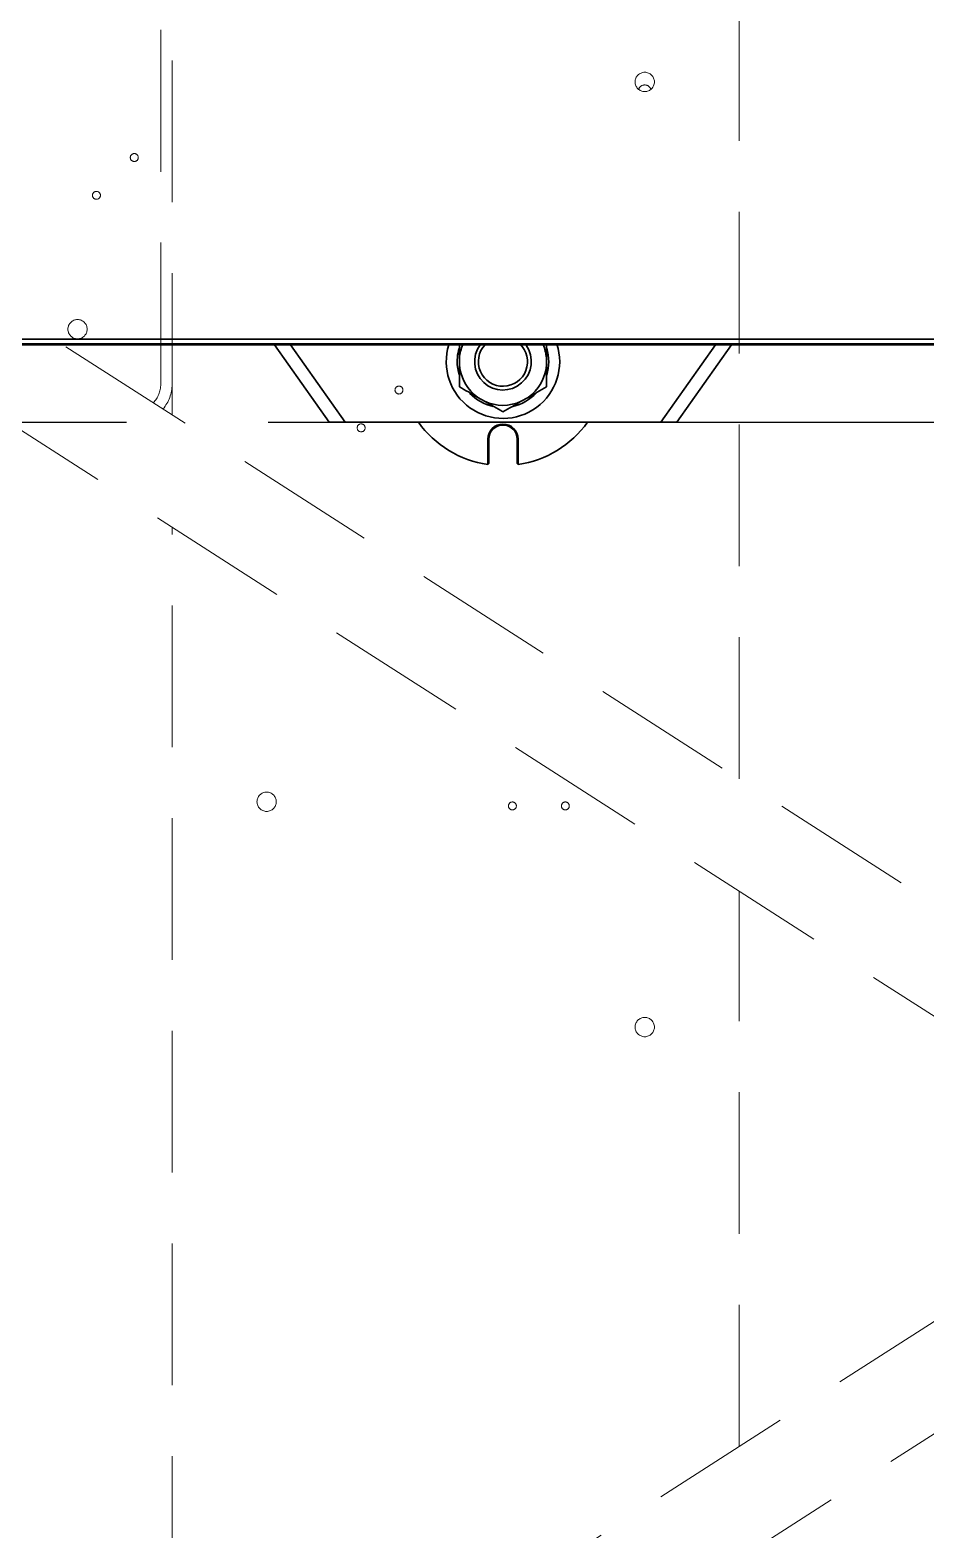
# Model space of a CAD drawing. Header units: inches. Extents: x 16559 to 58559, y 6500 to 36200.
# Drawn here: x 35094 to 35568, y 22298 to 23092 of the extents above; entities that cross this region are included whole.
import ezdxf

# ---------------------------------------------------------------- set-up
doc = ezdxf.new("R2010")
doc.units = ezdxf.units.IN
doc.header["$LTSCALE"] = 300
doc.linetypes.add('CENTRO', pattern=[2, 1.25, -0.25, 0.25, -0.25])
doc.linetypes.add('NASCOSTA', pattern=[0.375, 0.25, -0.125])
doc.layers.add('ASSI', color=254, linetype='CENTRO')
doc.layers.add('MACCHINA', color=40, linetype='Continuous')
doc.layers.add('GUIDE', color=4, linetype='Continuous', lineweight=35)

# ---------------------------------------------------------------- blocks, each defined once
blk = doc.blocks.new('A$C4fed211f')
at = {"layer": 'MACCHINA', "color": 254, "linetype": 'NASCOSTA', "lineweight": 5}
for p, q in [((-575, 3.89), (-575, 380)), ((-275, -188.73), (-275, 380)), ((-581, 20), (-581, 280)), ((882.68, 201.43), (-909.69, -949.35)), ((0, -365.29), (-882.68, 201.43)), ((-46.27, -395), (-909.69, 159.35)), ((909.69, 159.35), (-882.68, -991.43)), ((-575, -734.47), (-575, -55.53)), ((-275, -541.85), (-275, -248.15))]:
    blk.add_line(p, q, dxfattribs=at)
for centre, radius in [((-325, 180), 5.1), ((-595, 140), 2.1), ((-615, 120), 2.1), ((-625, 49.19), 5.1), ((-455, 17), 2.1), ((-475, -3), 2.1), ((-525, -200.81), 5.1), ((-395, -203), 2.1), ((-367, -203), 2.1), ((-325, -320), 5.1)]:
    blk.add_circle(centre, radius, dxfattribs=at)
for centre, radius, start, end in [((-325, 175), 3.4, 18.07696, 161.92304), ((-595, 20), 14, 315.95005, 0), ((-595, 20), 20, 319.38101, 0)]:
    blk.add_arc(centre, radius, start, end, dxfattribs=at)
blk = doc.blocks.new('A$C8cf30650')
at = {"layer": 'GUIDE'}
for p, q in [((100, 44), (4100, 44)), ((4100, 43.86), (100, 43.86)), ((4100, 41.5), (100, 41.5)), ((4100, 41), (100, 41)), ((2508.08, 0), (2479.09, 41)), ((2487.58, 41), (2516.57, 0)), ((2683.43, 0), (2712.42, 41)), ((2720.91, 41), (2691.92, 0)), ((2577, 29.92), (2577, 34.08)), ((2623, 34.08), (2623, 29.92)), ((2590.3, 11.04), (2586.7, 13.12)), ((2613.3, 13.12), (2609.7, 11.04)), ((2691.92, 0), (2508.08, 0)), ((2592, -21.4), (2592, -9)), ((2592.5, -9), (2592.5, -21.4)), ((2607.5, -21.4), (2607.5, -9)), ((2608, -9), (2608, -21.4)), ((2592.5, -21.91), (2591.93, -22.4)), ((2592.5, -21.4), (2592, -21.4)), ((2608, -21.4), (2607.5, -21.4)), ((2608.07, -22.4), (2607.5, -21.91))]:
    blk.add_line(p, q, dxfattribs=at)
at = {"layer": 'GUIDE', "flags": 128}
blk.add_lwpolyline([(2576.85, 24.97), (2576.46, 26.41), (2575.96, 29.29)], dxfattribs=at)
at = {"layer": 'GUIDE'}
for centre, radius, start, end in [((2600, 32), 30, 162.5424, 18.15214), ((2600, 32), 23.09, 157.06345, 174.82841), ((2600, 32), 15, 143.1301, 35.34088), ((2600, 32), 13, 136.18694, 46.80003), ((2600, 32), 23.09, 5.17159, 22.93655), ((2600, 32), 24.2, 163.03208, 186.42523), ((2600, 32), 24.2, 342.87446, 17.00899), ((2600, 32), 23.09, 185.17159, 234.82841), ((2600, 32), 23.09, 305.17159, 354.82841), ((2600, 32), 24.2, 223.20819, 257.7721), ((2600, 32), 23.09, 245.17159, 294.82841), ((2600, 32), 24.2, 282.51065, 316.89087), ((2600, 32), 55, 215.57853, 261.55911), ((2600, -9), 8, 0, 180), ((2600, -9), 7.5, 0, 180), ((2600, 32), 55, 278.44089, 324.42147)]:
    blk.add_arc(centre, radius, start, end, dxfattribs=at)
for points, knots in [([(2577, 41), (2577, 40.59), (2577, 38.33), (2577, 35.99), (2577, 34.08)], [0, 0, 0, 0, 0.1805645, 1, 1, 1, 1]), ([(2623, 34.08), (2623, 35.97), (2623, 38.3), (2623, 40.57), (2623, 41)], [0, 0, 0, 0, 0.8085764, 1, 1, 1, 1]), ([(2577, 29.92), (2577, 28.04), (2577, 24.25), (2577, 20.57), (2577, 18.72)], [0, 0, 0, 0, 0.496394, 1, 1, 1, 1]), ([(2623, 18.72), (2623, 20.55), (2623, 24.22), (2623, 28.01), (2623, 29.92)], [0, 0, 0, 0, 0.496994, 1, 1, 1, 1]), ([(2577, 18.72), (2578.58, 17.81), (2581.76, 15.97), (2585.05, 14.08), (2586.7, 13.12)], [0, 0, 0, 0, 0.496994, 1, 1, 1, 1]), ([(2613.3, 13.12), (2614.93, 14.06), (2618.21, 15.96), (2621.4, 17.8), (2623, 18.72)], [0, 0, 0, 0, 0.496394, 1, 1, 1, 1]), ([(2590.3, 11.04), (2591.93, 10.1), (2595.21, 8.2), (2598.4, 6.37), (2600, 5.44)], [0, 0, 0, 0, 0.496394, 1, 1, 1, 1]), ([(2600, 5.44), (2601.58, 6.36), (2604.76, 8.19), (2608.05, 10.09), (2609.7, 11.04)], [0, 0, 0, 0, 0.496994, 1, 1, 1, 1]), ([(2591.93, -22.4), (2591.93, -22.39), (2591.93, -22.36), (2591.95, -22.13), (2591.97, -21.8), (2591.99, -21.53), (2592, -21.4)], [0, 0, 0, 0, 0.25091, 0.501059, 0.750356, 1, 1, 1, 1]), ([(2592.5, -21.4), (2592.5, -21.47), (2592.5, -21.6), (2592.5, -21.77), (2592.5, -21.86), (2592.5, -21.9), (2592.5, -21.91), (2592.5, -21.91)], [0, 0, 0, 0, 0.250288, 0.499667, 0.749111, 0.874739, 1, 1, 1, 1]), ([(2607.5, -21.91), (2607.5, -21.9), (2607.5, -21.89), (2607.5, -21.77), (2607.5, -21.6), (2607.5, -21.47), (2607.5, -21.4)], [0, 0, 0, 0, 0.250508, 0.50016, 0.749963, 1, 1, 1, 1]), ([(2608, -21.4), (2608.01, -21.53), (2608.03, -21.8), (2608.05, -22.13), (2608.07, -22.36), (2608.07, -22.39), (2608.07, -22.4)], [0, 0, 0, 0, 0.249082, 0.498492, 0.748536, 1, 1, 1, 1])]:
    blk.add_open_spline(points, degree=3, knots=knots, dxfattribs=at)

msp = doc.modelspace()

# ---------------------------------------------------------------- linework, layer by layer
at = {"layer": 'ASSI'}
msp.add_line((22170.437, 22884.213), (37280.802, 22884.213), dxfattribs=at)

# ---------------------------------------------------------------- block references
at = {"layer": 'GUIDE'}
msp.add_blockref('A$C8cf30650', (32744.563, 22884.213), dxfattribs=at)
at = {"layer": 'MACCHINA'}
msp.add_blockref('A$C4fed211f', (35744.563, 22884.213), dxfattribs=at)

doc.saveas('drawing.dxf')
